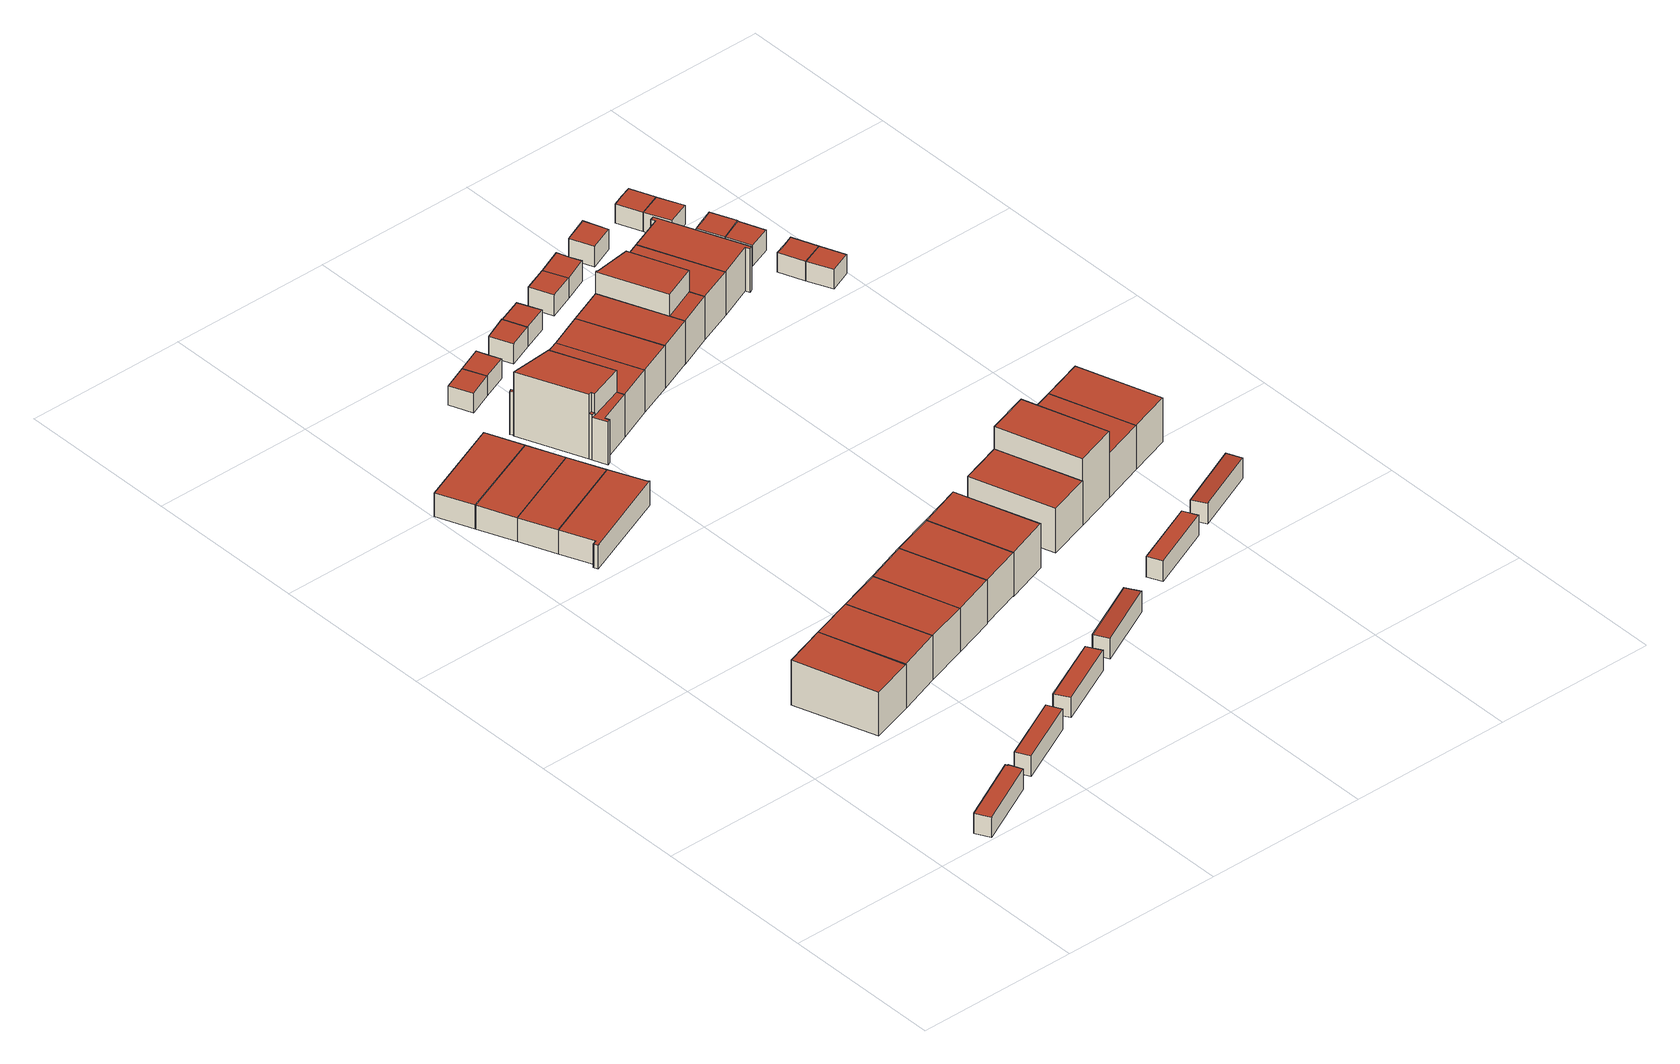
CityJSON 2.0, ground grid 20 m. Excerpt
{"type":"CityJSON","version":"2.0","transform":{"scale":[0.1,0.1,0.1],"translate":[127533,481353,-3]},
"CityObjects":{
"building1":{"type":"Building","attributes":{"b3_dak_type":"multiple horizontal","b3_h_dak_50p":0.15,"b3_h_dak_70p":0.17,"b3_h_dak_max":0.28,"b3_h_dak_min":-0.08,"b3_h_maaiveld":-2.53,"b3_kas_warenhuis":false,"b3_mutatie_ahn3_ahn4":false,"b3_reconstructie_onvolledig":false,"b3_rmse_lod12":0.0483,"b3_rmse_lod13":0.0483,"b3_rmse_lod22":0.0464,"b3_val3dity_lod12":"[]","b3_val3dity_lod13":"[]","b3_val3dity_lod22":"[]","b3_volume_lod12":47.99,"b3_volume_lod13":47.99,"b3_volume_lod22":47.74,"geconstateerd":false,"oorspronkelijkbouwjaar":2004,"status":"Pand in gebruik"},"children":["building1-1"]},
"building1-1":{"type":"BuildingPart","parents":["building1"],"geometry":[{"type":"Solid","lod":"2.2","boundaries":[[[[0,1,2,3,4,5,6]],[[7,0,6,8]],[[8,6,5,9]],[[9,5,4,10]],[[10,4,3,11]],[[11,3,2,12]],[[12,2,1,13]],[[13,1,0,7]],[[13,7,8,9,10,11,12]]]],"semantics":{"surfaces":[{"type":"GroundSurface"},{"type":"WallSurface","on_footprint_edge":true},{"type":"RoofSurface"}],"values":[[0,1,1,1,1,1,1,1,2]]}}]},
"building2":{"type":"Building","attributes":{"b3_dak_type":"multiple horizontal","b3_h_dak_50p":3.4,"b3_h_dak_70p":3.42,"b3_h_dak_max":3.51,"b3_h_dak_min":3.3,"b3_h_maaiveld":-2.36,"b3_kas_warenhuis":false,"b3_mutatie_ahn3_ahn4":false,"b3_reconstructie_onvolledig":false,"b3_rmse_lod12":0.0422,"b3_rmse_lod13":0.0422,"b3_rmse_lod22":0.0177,"b3_val3dity_lod12":"[]","b3_val3dity_lod13":"[]","b3_val3dity_lod22":"[]","b3_volume_lod12":339.89,"b3_volume_lod13":339.89,"b3_volume_lod22":338.62,"geconstateerd":false,"oorspronkelijkbouwjaar":2004,"status":"Pand in gebruik"},"children":["building2-1"]},
"building2-1":{"type":"BuildingPart","parents":["building2"],"geometry":[{"type":"Solid","lod":"2.2","boundaries":[[[[14,15,16,17]],[[18,15,14,19]],[[19,14,17,20]],[[21,16,15,18]],[[20,17,16,21]],[[20,21,18,19]]]],"semantics":{"surfaces":[{"type":"GroundSurface"},{"type":"WallSurface","on_footprint_edge":true},{"type":"RoofSurface"}],"values":[[0,1,1,1,1,2]]}}]},
"building3":{"type":"Building","attributes":{"b3_dak_type":"multiple horizontal","b3_h_dak_50p":0.15,"b3_h_dak_70p":0.17,"b3_h_dak_max":0.29,"b3_h_dak_min":-0.08,"b3_h_maaiveld":-2.55,"b3_kas_warenhuis":false,"b3_mutatie_ahn3_ahn4":false,"b3_reconstructie_onvolledig":false,"b3_rmse_lod12":0.0457,"b3_rmse_lod13":0.0457,"b3_rmse_lod22":0.0445,"b3_val3dity_lod12":"[]","b3_val3dity_lod13":"[]","b3_val3dity_lod22":"[]","b3_volume_lod12":47.67,"b3_volume_lod13":47.67,"b3_volume_lod22":47.49,"geconstateerd":false,"oorspronkelijkbouwjaar":2004,"status":"Pand in gebruik"},"children":["building3-1"]},
"building3-1":{"type":"BuildingPart","parents":["building3"],"geometry":[{"type":"Solid","lod":"2.2","boundaries":[[[[22,23,24,25]],[[26,23,22,27]],[[28,24,23,26]],[[27,22,25,29]],[[29,25,24,28]],[[29,28,26,27]]]],"semantics":{"surfaces":[{"type":"GroundSurface"},{"type":"WallSurface","on_footprint_edge":true},{"type":"RoofSurface"}],"values":[[0,1,1,1,1,2]]}}]},
"building4":{"type":"Building","attributes":{"b3_dak_type":"multiple horizontal","b3_h_dak_50p":3.41,"b3_h_dak_70p":3.43,"b3_h_dak_max":3.55,"b3_h_dak_min":3.32,"b3_h_maaiveld":-2.35,"b3_kas_warenhuis":false,"b3_mutatie_ahn3_ahn4":false,"b3_reconstructie_onvolledig":false,"b3_rmse_lod12":0.0398,"b3_rmse_lod13":0.0398,"b3_rmse_lod22":0.0191,"b3_val3dity_lod12":"[]","b3_val3dity_lod13":"[]","b3_val3dity_lod22":"[]","b3_volume_lod12":340.15,"b3_volume_lod13":340.15,"b3_volume_lod22":339.06,"geconstateerd":false,"oorspronkelijkbouwjaar":2004,"status":"Pand in gebruik"},"children":["building4-1"]},
"building4-1":{"type":"BuildingPart","parents":["building4"],"geometry":[{"type":"Solid","lod":"2.2","boundaries":[[[[30,14,17,31]],[[32,14,30,33]],[[33,30,31,34]],[[20,17,14,32]],[[34,31,17,20]],[[34,20,32,33]]]],"semantics":{"surfaces":[{"type":"GroundSurface"},{"type":"WallSurface","on_footprint_edge":true},{"type":"RoofSurface"}],"values":[[0,1,1,1,1,2]]}}]},
"building5":{"type":"Building","attributes":{"b3_dak_type":"multiple horizontal","b3_h_dak_50p":0.72,"b3_h_dak_70p":0.73,"b3_h_dak_max":0.89,"b3_h_dak_min":0.65,"b3_h_maaiveld":-2.39,"b3_kas_warenhuis":false,"b3_mutatie_ahn3_ahn4":false,"b3_reconstructie_onvolledig":false,"b3_rmse_lod12":0.0274,"b3_rmse_lod13":0.0274,"b3_rmse_lod22":0.0254,"b3_val3dity_lod12":"[]","b3_val3dity_lod13":"[]","b3_val3dity_lod22":"[]","b3_volume_lod12":172.23,"b3_volume_lod13":172.23,"b3_volume_lod22":171.84,"geconstateerd":false,"oorspronkelijkbouwjaar":1974,"status":"Pand in gebruik"},"children":["building5-1"]},
"building5-1":{"type":"BuildingPart","parents":["building5"],"geometry":[{"type":"Solid","lod":"2.2","boundaries":[[[[35,36,37,38]],[[39,36,35,40]],[[40,35,38,41]],[[42,37,36,39]],[[41,38,37,42]],[[41,42,39,40]]]],"semantics":{"surfaces":[{"type":"GroundSurface"},{"type":"WallSurface","on_footprint_edge":true},{"type":"RoofSurface"}],"values":[[0,1,1,1,1,2]]}}]},
"building6":{"type":"Building","attributes":{"b3_dak_type":"multiple horizontal","b3_h_dak_50p":3.4,"b3_h_dak_70p":3.43,"b3_h_dak_max":3.51,"b3_h_dak_min":3.3,"b3_h_maaiveld":-2.36,"b3_kas_warenhuis":false,"b3_mutatie_ahn3_ahn4":false,"b3_reconstructie_onvolledig":false,"b3_rmse_lod12":0.0437,"b3_rmse_lod13":0.0437,"b3_rmse_lod22":0.0191,"b3_val3dity_lod12":"[]","b3_val3dity_lod13":"[]","b3_val3dity_lod22":"[]","b3_volume_lod12":340.06,"b3_volume_lod13":340.06,"b3_volume_lod22":338.79,"geconstateerd":false,"oorspronkelijkbouwjaar":2004,"status":"Pand in gebruik"},"children":["building6-1"]},
"building6-1":{"type":"BuildingPart","parents":["building6"],"geometry":[{"type":"Solid","lod":"2.2","boundaries":[[[[43,30,31,44]],[[33,30,43,45]],[[45,43,44,46]],[[34,31,30,33]],[[46,44,31,34]],[[46,34,33,45]]]],"semantics":{"surfaces":[{"type":"GroundSurface"},{"type":"WallSurface","on_footprint_edge":true},{"type":"RoofSurface"}],"values":[[0,1,1,1,1,2]]}}]},
"building7":{"type":"Building","attributes":{"b3_dak_type":"multiple horizontal","b3_h_dak_50p":0.72,"b3_h_dak_70p":0.74,"b3_h_dak_max":0.93,"b3_h_dak_min":0.65,"b3_h_maaiveld":-2.41,"b3_kas_warenhuis":false,"b3_mutatie_ahn3_ahn4":false,"b3_reconstructie_onvolledig":false,"b3_rmse_lod12":0.0275,"b3_rmse_lod13":0.0275,"b3_rmse_lod22":0.026,"b3_val3dity_lod12":"[]","b3_val3dity_lod13":"[]","b3_val3dity_lod22":"[]","b3_volume_lod12":173.18,"b3_volume_lod13":173.18,"b3_volume_lod22":172.72,"geconstateerd":false,"oorspronkelijkbouwjaar":1974,"status":"Pand in gebruik"},"children":["building7-1"]},
"building7-1":{"type":"BuildingPart","parents":["building7"],"geometry":[{"type":"Solid","lod":"2.2","boundaries":[[[[35,38,47,48]],[[41,38,35,40]],[[49,47,38,41]],[[40,35,48,50]],[[50,48,47,49]],[[50,49,41,40]]]],"semantics":{"surfaces":[{"type":"GroundSurface"},{"type":"WallSurface","on_footprint_edge":true},{"type":"RoofSurface"}],"values":[[0,1,1,1,1,2]]}}]},
"building8":{"type":"Building","attributes":{"b3_dak_type":"multiple horizontal","b3_h_dak_50p":0.71,"b3_h_dak_70p":0.73,"b3_h_dak_max":0.91,"b3_h_dak_min":0.64,"b3_h_maaiveld":-2.41,"b3_kas_warenhuis":false,"b3_mutatie_ahn3_ahn4":false,"b3_reconstructie_onvolledig":false,"b3_rmse_lod12":0.0278,"b3_rmse_lod13":0.0278,"b3_rmse_lod22":0.0264,"b3_val3dity_lod12":"[]","b3_val3dity_lod13":"[]","b3_val3dity_lod22":"[]","b3_volume_lod12":172.92,"b3_volume_lod13":172.92,"b3_volume_lod22":172.49,"geconstateerd":false,"oorspronkelijkbouwjaar":1974,"status":"Pand in gebruik"},"children":["building8-1"]},
"building8-1":{"type":"BuildingPart","parents":["building8"],"geometry":[{"type":"Solid","lod":"2.2","boundaries":[[[[48,47,51,52]],[[49,47,48,50]],[[53,51,47,49]],[[50,48,52,54]],[[54,52,51,53]],[[54,53,49,50]]]],"semantics":{"surfaces":[{"type":"GroundSurface"},{"type":"WallSurface","on_footprint_edge":true},{"type":"RoofSurface"}],"values":[[0,1,1,1,1,2]]}}]},
"building9":{"type":"Building","attributes":{"b3_dak_type":"multiple horizontal","b3_h_dak_50p":0.72,"b3_h_dak_70p":0.74,"b3_h_dak_max":0.96,"b3_h_dak_min":0.55,"b3_h_maaiveld":-2.43,"b3_kas_warenhuis":false,"b3_mutatie_ahn3_ahn4":false,"b3_reconstructie_onvolledig":false,"b3_rmse_lod12":0.0391,"b3_rmse_lod13":0.0391,"b3_rmse_lod22":0.0333,"b3_val3dity_lod12":"[]","b3_val3dity_lod13":"[]","b3_val3dity_lod22":"[]","b3_volume_lod12":177.31,"b3_volume_lod13":177.31,"b3_volume_lod22":176.82,"geconstateerd":false,"oorspronkelijkbouwjaar":1974,"status":"Pand in gebruik"},"children":["building9-1"]},
"building9-1":{"type":"BuildingPart","parents":["building9"],"geometry":[{"type":"Solid","lod":"2.2","boundaries":[[[[55,56,52,51,57,58,59]],[[53,51,52,54]],[[60,57,51,53]],[[61,56,55,62]],[[62,55,59,63]],[[54,52,56,61]],[[63,59,58,64]],[[64,58,57,60]],[[64,60,53,54,61,62,63]]]],"semantics":{"surfaces":[{"type":"GroundSurface"},{"type":"WallSurface","on_footprint_edge":true},{"type":"RoofSurface"}],"values":[[0,1,1,1,1,1,1,1,2]]}}]},
"building10":{"type":"Building","attributes":{"b3_dak_type":"multiple horizontal","b3_h_dak_50p":0.14,"b3_h_dak_70p":0.16,"b3_h_dak_max":0.27,"b3_h_dak_min":-0.06,"b3_h_maaiveld":-2.52,"b3_kas_warenhuis":false,"b3_mutatie_ahn3_ahn4":false,"b3_reconstructie_onvolledig":false,"b3_rmse_lod12":0.0445,"b3_rmse_lod13":0.0445,"b3_rmse_lod22":0.0428,"b3_val3dity_lod12":"[]","b3_val3dity_lod13":"[]","b3_val3dity_lod22":"[]","b3_volume_lod12":46.92,"b3_volume_lod13":46.92,"b3_volume_lod22":46.73,"geconstateerd":false,"oorspronkelijkbouwjaar":2004,"status":"Pand in gebruik"},"children":["building10-1"]},
"building10-1":{"type":"BuildingPart","parents":["building10"],"geometry":[{"type":"Solid","lod":"2.2","boundaries":[[[[65,66,67,68]],[[69,66,65,70]],[[71,67,66,69]],[[70,65,68,72]],[[72,68,67,71]],[[72,71,69,70]]]],"semantics":{"surfaces":[{"type":"GroundSurface"},{"type":"WallSurface","on_footprint_edge":true},{"type":"RoofSurface"}],"values":[[0,1,1,1,1,2]]}}]},
"building11":{"type":"Building","attributes":{"b3_dak_type":"multiple horizontal","b3_h_dak_50p":3.4,"b3_h_dak_70p":3.42,"b3_h_dak_max":3.57,"b3_h_dak_min":3.29,"b3_h_maaiveld":-2.36,"b3_kas_warenhuis":false,"b3_mutatie_ahn3_ahn4":false,"b3_reconstructie_onvolledig":false,"b3_rmse_lod12":0.0416,"b3_rmse_lod13":0.0416,"b3_rmse_lod22":0.0191,"b3_val3dity_lod12":"[]","b3_val3dity_lod13":"[]","b3_val3dity_lod22":"[]","b3_volume_lod12":339.57,"b3_volume_lod13":339.57,"b3_volume_lod22":338.36,"geconstateerd":false,"oorspronkelijkbouwjaar":2004,"status":"Pand in gebruik"},"children":["building11-1"]},
"building11-1":{"type":"BuildingPart","parents":["building11"],"geometry":[{"type":"Solid","lod":"2.2","boundaries":[[[[73,43,44,74]],[[45,43,73,75]],[[75,73,74,76]],[[46,44,43,45]],[[76,74,44,46]],[[76,46,45,75]]]],"semantics":{"surfaces":[{"type":"GroundSurface"},{"type":"WallSurface","on_footprint_edge":true},{"type":"RoofSurface"}],"values":[[0,1,1,1,1,2]]}}]},
"building12":{"type":"Building","attributes":{"b3_dak_type":"multiple horizontal","b3_h_dak_50p":3.4,"b3_h_dak_70p":3.42,"b3_h_dak_max":3.5,"b3_h_dak_min":3.29,"b3_h_maaiveld":-2.35,"b3_kas_warenhuis":false,"b3_mutatie_ahn3_ahn4":false,"b3_reconstructie_onvolledig":false,"b3_rmse_lod12":0.0457,"b3_rmse_lod13":0.0457,"b3_rmse_lod22":0.0186,"b3_val3dity_lod12":"[]","b3_val3dity_lod13":"[]","b3_val3dity_lod22":"[]","b3_volume_lod12":339.36,"b3_volume_lod13":339.36,"b3_volume_lod22":337.99,"geconstateerd":false,"oorspronkelijkbouwjaar":2004,"status":"Pand in gebruik"},"children":["building12-1"]},
"building12-1":{"type":"BuildingPart","parents":["building12"],"geometry":[{"type":"Solid","lod":"2.2","boundaries":[[[[77,78,79,80]],[[75,78,77,81]],[[81,77,80,82]],[[76,79,78,75]],[[82,80,79,76]],[[82,76,75,81]]]],"semantics":{"surfaces":[{"type":"GroundSurface"},{"type":"WallSurface","on_footprint_edge":true},{"type":"RoofSurface"}],"values":[[0,1,1,1,1,2]]}}]},
"building13":{"type":"Building","attributes":{"b3_dak_type":"multiple horizontal","b3_h_dak_50p":0.17,"b3_h_dak_70p":0.18,"b3_h_dak_max":0.45,"b3_h_dak_min":-0.04,"b3_h_maaiveld":-2.41,"b3_kas_warenhuis":false,"b3_mutatie_ahn3_ahn4":false,"b3_reconstructie_onvolledig":false,"b3_rmse_lod12":0.0492,"b3_rmse_lod13":0.0492,"b3_rmse_lod22":0.0449,"b3_val3dity_lod12":"[]","b3_val3dity_lod13":"[]","b3_val3dity_lod22":"[]","b3_volume_lod12":25.6,"b3_volume_lod13":25.6,"b3_volume_lod22":25.58,"geconstateerd":false,"oorspronkelijkbouwjaar":1974,"status":"Pand in gebruik"},"children":["building13-1"]},
"building13-1":{"type":"BuildingPart","parents":["building13"],"geometry":[{"type":"Solid","lod":"2.2","boundaries":[[[[83,84,85,86]],[[87,84,83,88]],[[88,83,86,89]],[[90,85,84,87]],[[89,86,85,90]],[[89,90,87,88]]]],"semantics":{"surfaces":[{"type":"GroundSurface"},{"type":"WallSurface","on_footprint_edge":true},{"type":"RoofSurface"}],"values":[[0,1,1,1,1,2]]}}]},
"building14":{"type":"Building","attributes":{"b3_dak_type":"multiple horizontal","b3_h_dak_50p":6.02,"b3_h_dak_70p":6.03,"b3_h_dak_max":6.2,"b3_h_dak_min":3.11,"b3_h_maaiveld":-2.39,"b3_kas_warenhuis":false,"b3_mutatie_ahn3_ahn4":false,"b3_reconstructie_onvolledig":false,"b3_rmse_lod12":1.36,"b3_rmse_lod13":1.36,"b3_rmse_lod22":0.121,"b3_val3dity_lod12":"[]","b3_val3dity_lod13":"[]","b3_val3dity_lod22":"[]","b3_volume_lod12":441.16,"b3_volume_lod13":441.16,"b3_volume_lod22":412.2,"geconstateerd":false,"oorspronkelijkbouwjaar":1974,"status":"Pand in gebruik"},"children":["building14-1"]},
"building14-1":{"type":"BuildingPart","parents":["building14"],"geometry":[{"type":"Solid","lod":"2.2","boundaries":[[[[91,92,93,94,95,96,97,98,99,100,101,102,103,104]],[[105,102,101,106]],[[107,103,102,105]],[[108,92,91,109]],[[110,93,92,108]],[[111,112,99,98,113]],[[114,100,99,112]],[[106,101,100,114]],[[115,95,94,116]],[[117,118,112,111]],[[116,94,93,110]],[[119,96,95,115]],[[120,97,96,119,121]],[[122,120,123,124]],[[121,119,125,126]],[[127,126,125,109,128]],[[128,109,91,104,118,117]],[[113,98,97,120,122]],[[118,104,103,107]],[[124,123,126,127]],[[109,125,119,115,116,110,108]],[[126,123,120,121]],[[118,107,105,106,114,112]],[[124,127,128,117,111,113,122]]]],"semantics":{"surfaces":[{"type":"GroundSurface"},{"type":"WallSurface","on_footprint_edge":true},{"type":"WallSurface","on_footprint_edge":false},{"type":"RoofSurface"}],"values":[[0,1,1,1,1,1,1,1,1,2,1,1,1,2,2,2,1,1,1,2,3,3,3,3]]}}]},
"building15":{"type":"Building","attributes":{"b3_dak_type":"multiple horizontal","b3_h_dak_50p":0.15,"b3_h_dak_70p":0.17,"b3_h_dak_max":0.34,"b3_h_dak_min":-0.09,"b3_h_maaiveld":-2.5,"b3_kas_warenhuis":false,"b3_mutatie_ahn3_ahn4":false,"b3_reconstructie_onvolledig":false,"b3_rmse_lod12":0.0509,"b3_rmse_lod13":0.0509,"b3_rmse_lod22":0.0474,"b3_val3dity_lod12":"[]","b3_val3dity_lod13":"[]","b3_val3dity_lod22":"[]","b3_volume_lod12":46.58,"b3_volume_lod13":46.58,"b3_volume_lod22":46.4,"geconstateerd":false,"oorspronkelijkbouwjaar":2004,"status":"Pand in gebruik"},"children":["building15-1"]},
"building15-1":{"type":"BuildingPart","parents":["building15"],"geometry":[{"type":"Solid","lod":"2.2","boundaries":[[[[129,130,131,132]],[[133,130,129,134]],[[134,129,132,135]],[[135,132,131,136]],[[136,131,130,133]],[[136,133,134,135]]]],"semantics":{"surfaces":[{"type":"GroundSurface"},{"type":"WallSurface","on_footprint_edge":true},{"type":"RoofSurface"}],"values":[[0,1,1,1,1,2]]}}]},
"building16":{"type":"Building","attributes":{"b3_dak_type":"multiple horizontal","b3_h_dak_50p":0.17,"b3_h_dak_70p":0.18,"b3_h_dak_max":0.22,"b3_h_dak_min":-0.09,"b3_h_maaiveld":-2.37,"b3_kas_warenhuis":false,"b3_mutatie_ahn3_ahn4":false,"b3_reconstructie_onvolledig":false,"b3_rmse_lod12":0.0318,"b3_rmse_lod13":0.0318,"b3_rmse_lod22":0.0299,"b3_val3dity_lod12":"[]","b3_val3dity_lod13":"[]","b3_val3dity_lod22":"[]","b3_volume_lod12":25.19,"b3_volume_lod13":25.19,"b3_volume_lod22":25.09,"geconstateerd":false,"oorspronkelijkbouwjaar":1974,"status":"Pand in gebruik"},"children":["building16-1"]},
"building16-1":{"type":"BuildingPart","parents":["building16"],"geometry":[{"type":"Solid","lod":"2.2","boundaries":[[[[83,86,137,138,139]],[[89,86,83,88]],[[140,137,86,89]],[[141,138,137,140]],[[88,83,139,142]],[[142,139,138,141]],[[142,141,140,89,88]]]],"semantics":{"surfaces":[{"type":"GroundSurface"},{"type":"WallSurface","on_footprint_edge":true},{"type":"RoofSurface"}],"values":[[0,1,1,1,1,1,2]]}}]},
"building17":{"type":"Building","attributes":{"b3_dak_type":"multiple horizontal","b3_h_dak_50p":3.41,"b3_h_dak_70p":3.44,"b3_h_dak_max":3.53,"b3_h_dak_min":3.31,"b3_h_maaiveld":-2.45,"b3_kas_warenhuis":false,"b3_mutatie_ahn3_ahn4":false,"b3_reconstructie_onvolledig":false,"b3_rmse_lod12":0.0464,"b3_rmse_lod13":0.0464,"b3_rmse_lod22":0.0216,"b3_val3dity_lod12":"[]","b3_val3dity_lod13":"[]","b3_val3dity_lod22":"[]","b3_volume_lod12":345.13,"b3_volume_lod13":345.13,"b3_volume_lod22":343.77,"geconstateerd":false,"oorspronkelijkbouwjaar":2004,"status":"Pand in gebruik"},"children":["building17-1"]},
"building17-1":{"type":"BuildingPart","parents":["building17"],"geometry":[{"type":"Solid","lod":"2.2","boundaries":[[[[143,144,145,146]],[[81,144,143,147]],[[147,143,146,148]],[[82,145,144,81]],[[148,146,145,82]],[[148,82,81,147]]]],"semantics":{"surfaces":[{"type":"GroundSurface"},{"type":"WallSurface","on_footprint_edge":true},{"type":"RoofSurface"}],"values":[[0,1,1,1,1,2]]}}]},
"building18":{"type":"Building","attributes":{"b3_dak_type":"multiple horizontal","b3_h_dak_50p":3.23,"b3_h_dak_70p":3.25,"b3_h_dak_max":3.36,"b3_h_dak_min":3.14,"b3_h_maaiveld":-2.4,"b3_kas_warenhuis":false,"b3_mutatie_ahn3_ahn4":false,"b3_reconstructie_onvolledig":false,"b3_rmse_lod12":0.0366,"b3_rmse_lod13":0.0366,"b3_rmse_lod22":0.0304,"b3_val3dity_lod12":"[]","b3_val3dity_lod13":"[]","b3_val3dity_lod22":"[]","b3_volume_lod12":277.68,"b3_volume_lod13":277.68,"b3_volume_lod22":276.79,"geconstateerd":false,"oorspronkelijkbouwjaar":1974,"status":"Pand in gebruik"},"children":["building18-1"]},
"building18-1":{"type":"BuildingPart","parents":["building18"],"geometry":[{"type":"Solid","lod":"2.2","boundaries":[[[[103,149,150,92]],[[151,149,103,152]],[[153,150,149,151]],[[152,103,92,108]],[[108,92,150,153]],[[108,153,151,152]]]],"semantics":{"surfaces":[{"type":"GroundSurface"},{"type":"WallSurface","on_footprint_edge":true},{"type":"RoofSurface"}],"values":[[0,1,1,1,1,2]]}}]},
"building19":{"type":"Building","attributes":{"b3_dak_type":"multiple horizontal","b3_h_dak_50p":0.16,"b3_h_dak_70p":0.17,"b3_h_dak_max":0.25,"b3_h_dak_min":-0.1,"b3_h_maaiveld":-2.36,"b3_kas_warenhuis":false,"b3_mutatie_ahn3_ahn4":false,"b3_reconstructie_onvolledig":false,"b3_rmse_lod12":0.0312,"b3_rmse_lod13":0.0312,"b3_rmse_lod22":0.0299,"b3_val3dity_lod12":"[]","b3_val3dity_lod13":"[]","b3_val3dity_lod22":"[]","b3_volume_lod12":25.05,"b3_volume_lod13":25.05,"b3_volume_lod22":24.98,"geconstateerd":false,"oorspronkelijkbouwjaar":1974,"status":"Pand in gebruik"},"children":["building19-1"]},
"building19-1":{"type":"BuildingPart","parents":["building19"],"geometry":[{"type":"Solid","lod":"2.2","boundaries":[[[[154,155,156,157]],[[158,155,154,159]],[[160,156,155,158]],[[159,154,157,161]],[[161,157,156,160]],[[161,160,158,159]]]],"semantics":{"surfaces":[{"type":"GroundSurface"},{"type":"WallSurface","on_footprint_edge":true},{"type":"RoofSurface"}],"values":[[0,1,1,1,1,2]]}}]},
"building20":{"type":"Building","attributes":{"b3_dak_type":"multiple horizontal","b3_h_dak_50p":3.2,"b3_h_dak_70p":3.21,"b3_h_dak_max":3.32,"b3_h_dak_min":3.13,"b3_h_maaiveld":-2.43,"b3_kas_warenhuis":false,"b3_mutatie_ahn3_ahn4":false,"b3_reconstructie_onvolledig":false,"b3_rmse_lod12":0.0253,"b3_rmse_lod13":0.0253,"b3_rmse_lod22":0.0234,"b3_val3dity_lod12":"[]","b3_val3dity_lod13":"[]","b3_val3dity_lod22":"[]","b3_volume_lod12":276.59,"b3_volume_lod13":276.59,"b3_volume_lod22":276.15,"geconstateerd":false,"oorspronkelijkbouwjaar":1974,"status":"Pand in gebruik"},"children":["building20-1"]},
"building20-1":{"type":"BuildingPart","parents":["building20"],"geometry":[{"type":"Solid","lod":"2.2","boundaries":[[[[149,162,163,150]],[[164,162,149,151]],[[165,163,162,164]],[[151,149,150,153]],[[153,150,163,165]],[[153,165,164,151]]]],"semantics":{"surfaces":[{"type":"GroundSurface"},{"type":"WallSurface","on_footprint_edge":true},{"type":"RoofSurface"}],"values":[[0,1,1,1,1,2]]}}]},
"building21":{"type":"Building","attributes":{"b3_dak_type":"multiple horizontal","b3_h_dak_50p":0.16,"b3_h_dak_70p":0.17,"b3_h_dak_max":0.24,"b3_h_dak_min":-0.01,"b3_h_maaiveld":-2.4,"b3_kas_warenhuis":false,"b3_mutatie_ahn3_ahn4":false,"b3_reconstructie_onvolledig":false,"b3_rmse_lod12":0.0273,"b3_rmse_lod13":0.0273,"b3_rmse_lod22":0.0255,"b3_val3dity_lod12":"[]","b3_val3dity_lod13":"[]","b3_val3dity_lod22":"[]","b3_volume_lod12":25.41,"b3_volume_lod13":25.41,"b3_volume_lod22":25.33,"geconstateerd":false,"oorspronkelijkbouwjaar":1974,"status":"Pand in gebruik"},"children":["building21-1"]},
"building21-1":{"type":"BuildingPart","parents":["building21"],"geometry":[{"type":"Solid","lod":"2.2","boundaries":[[[[166,156,155,167]],[[160,156,166,168]],[[168,166,167,169]],[[170,155,156,160]],[[169,167,155,170]],[[169,170,160,168]]]],"semantics":{"surfaces":[{"type":"GroundSurface"},{"type":"WallSurface","on_footprint_edge":true},{"type":"RoofSurface"}],"values":[[0,1,1,1,1,2]]}}]},
"building22":{"type":"Building","attributes":{"b3_dak_type":"multiple horizontal","b3_h_dak_50p":3.44,"b3_h_dak_70p":3.46,"b3_h_dak_max":3.68,"b3_h_dak_min":3.31,"b3_h_maaiveld":-2.45,"b3_kas_warenhuis":false,"b3_mutatie_ahn3_ahn4":false,"b3_reconstructie_onvolledig":false,"b3_rmse_lod12":0.0456,"b3_rmse_lod13":0.0456,"b3_rmse_lod22":0.0261,"b3_val3dity_lod12":"[]","b3_val3dity_lod13":"[]","b3_val3dity_lod22":"[]","b3_volume_lod12":344.35,"b3_volume_lod13":344.35,"b3_volume_lod22":343.27,"geconstateerd":false,"oorspronkelijkbouwjaar":2004,"status":"Pand in gebruik"},"children":["building22-1"]},
"building22-1":{"type":"BuildingPart","parents":["building22"],"geometry":[{"type":"Solid","lod":"2.2","boundaries":[[[[171,172,173,174]],[[175,172,171,176]],[[176,171,174,177]],[[178,173,172,175]],[[177,174,173,178]],[[177,178,175,176]]]],"semantics":{"surfaces":[{"type":"GroundSurface"},{"type":"WallSurface","on_footprint_edge":true},{"type":"RoofSurface"}],"values":[[0,1,1,1,1,2]]}}]},
"building23":{"type":"Building","attributes":{"b3_dak_type":"multiple horizontal","b3_h_dak_50p":3.22,"b3_h_dak_70p":3.24,"b3_h_dak_max":6.14,"b3_h_dak_min":3.14,"b3_h_maaiveld":-2.43,"b3_kas_warenhuis":false,"b3_mutatie_ahn3_ahn4":false,"b3_reconstructie_onvolledig":false,"b3_rmse_lod12":0.461,"b3_rmse_lod13":0.461,"b3_rmse_lod22":0.463,"b3_val3dity_lod12":"[]","b3_val3dity_lod13":"[]","b3_val3dity_lod22":"[]","b3_volume_lod12":278.34,"b3_volume_lod13":278.34,"b3_volume_lod22":277.64,"geconstateerd":false,"oorspronkelijkbouwjaar":1974,"status":"Pand in gebruik"},"children":["building23-1"]},
"building23-1":{"type":"BuildingPart","parents":["building23"],"geometry":[{"type":"Solid","lod":"2.2","boundaries":[[[[162,179,180,163]],[[181,179,162,164]],[[182,180,179,181]],[[164,162,163,165]],[[165,163,180,182]],[[165,182,181,164]]]],"semantics":{"surfaces":[{"type":"GroundSurface"},{"type":"WallSurface","on_footprint_edge":true},{"type":"RoofSurface"}],"values":[[0,1,1,1,1,2]]}}]},
"building24":{"type":"Building","attributes":{"b3_dak_type":"multiple horizontal","b3_h_dak_50p":0.15,"b3_h_dak_70p":0.17,"b3_h_dak_max":0.28,"b3_h_dak_min":-0.05,"b3_h_maaiveld":-2.52,"b3_kas_warenhuis":false,"b3_mutatie_ahn3_ahn4":false,"b3_reconstructie_onvolledig":false,"b3_rmse_lod12":0.039,"b3_rmse_lod13":0.039,"b3_rmse_lod22":0.0366,"b3_val3dity_lod12":"[]","b3_val3dity_lod13":"[]","b3_val3dity_lod22":"[]","b3_volume_lod12":47.21,"b3_volume_lod13":47.21,"b3_volume_lod22":46.98,"geconstateerd":false,"oorspronkelijkbouwjaar":2004,"status":"Pand in gebruik"},"children":["building24-1"]},
"building24-1":{"type":"BuildingPart","parents":["building24"],"geometry":[{"type":"Solid","lod":"2.2","boundaries":[[[[183,184,185,186]],[[187,184,183,188]],[[188,183,186,189]],[[190,185,184,187]],[[189,186,185,190]],[[189,190,187,188]]]],"semantics":{"surfaces":[{"type":"GroundSurface"},{"type":"WallSurface","on_footprint_edge":true},{"type":"RoofSurface"}],"values":[[0,1,1,1,1,2]]}}]},
"building25":{"type":"Building","attributes":{"b3_dak_type":"multiple horizontal","b3_h_dak_50p":6.33,"b3_h_dak_70p":6.35,"b3_h_dak_max":6.62,"b3_h_dak_min":3.46,"b3_h_maaiveld":-2.37,"b3_kas_warenhuis":false,"b3_mutatie_ahn3_ahn4":false,"b3_reconstructie_onvolledig":false,"b3_rmse_lod12":0.459,"b3_rmse_lod13":0.459,"b3_rmse_lod22":0.463,"b3_val3dity_lod12":"[]","b3_val3dity_lod13":"[]","b3_val3dity_lod22":"[]","b3_volume_lod12":508.54,"b3_volume_lod13":508.54,"b3_volume_lod22":507.9,"geconstateerd":false,"oorspronkelijkbouwjaar":2004,"status":"Pand in gebruik"},"children":["building25-1"]},
"building25-1":{"type":"BuildingPart","parents":["building25"],"geometry":[{"type":"Solid","lod":"2.2","boundaries":[[[[191,171,174,192]],[[193,171,191,194]],[[194,191,192,195]],[[196,174,171,193]],[[195,192,174,196]],[[195,196,193,194]]]],"semantics":{"surfaces":[{"type":"GroundSurface"},{"type":"WallSurface","on_footprint_edge":true},{"type":"RoofSurface"}],"values":[[0,1,1,1,1,2]]}}]},
"building26":{"type":"Building","attributes":{"b3_dak_type":"multiple horizontal","b3_h_dak_50p":0.17,"b3_h_dak_70p":0.18,"b3_h_dak_max":0.25,"b3_h_dak_min":0.01,"b3_h_maaiveld":-2.5,"b3_kas_warenhuis":false,"b3_mutatie_ahn3_ahn4":false,"b3_reconstructie_onvolledig":false,"b3_rmse_lod12":0.0299,"b3_rmse_lod13":0.0299,"b3_rmse_lod22":0.0291,"b3_val3dity_lod12":"[]","b3_val3dity_lod13":"[]","b3_val3dity_lod22":"[]","b3_volume_lod12":26.42,"b3_volume_lod13":26.42,"b3_volume_lod22":26.35,"geconstateerd":false,"oorspronkelijkbouwjaar":1974,"status":"Pand in gebruik"},"children":["building26-1"]},
"building26-1":{"type":"BuildingPart","parents":["building26"],"geometry":[{"type":"Solid","lod":"2.2","boundaries":[[[[197,198,199,200]],[[201,198,197,202]],[[203,199,198,201]],[[202,197,200,204]],[[204,200,199,203]],[[204,203,201,202]]]],"semantics":{"surfaces":[{"type":"GroundSurface"},{"type":"WallSurface","on_footprint_edge":true},{"type":"RoofSurface"}],"values":[[0,1,1,1,1,2]]}}]},
"building27":{"type":"Building","attributes":{"b3_dak_type":"multiple horizontal","b3_h_dak_50p":6.02,"b3_h_dak_70p":6.03,"b3_h_dak_max":6.16,"b3_h_dak_min":3.11,"b3_h_maaiveld":-2.53,"b3_kas_warenhuis":false,"b3_mutatie_ahn3_ahn4":false,"b3_reconstructie_onvolledig":false,"b3_rmse_lod12":1.42,"b3_rmse_lod13":1.42,"b3_rmse_lod22":0.0906,"b3_val3dity_lod12":"[]","b3_val3dity_lod13":"[]","b3_val3dity_lod22":"[]","b3_volume_lod12":419.35,"b3_volume_lod13":419.35,"b3_volume_lod22":386.23,"geconstateerd":false,"oorspronkelijkbouwjaar":1974,"status":"Pand in gebruik"},"children":["building27-1"]},
"building27-1":{"type":"BuildingPart","parents":["building27"],"geometry":[{"type":"Solid","lod":"2.2","boundaries":[[[[205,206,207,208,209,210,211,212]],[[213,214,206,205,215,216]],[[217,218,214,213]],[[218,209,208,182]],[[219,210,209,218,217]],[[220,221,211,210,219]],[[222,212,211,221]],[[182,208,207,223]],[[223,207,206,214]],[[215,205,212,222]],[[216,215,224,225]],[[225,224,221,220]],[[223,214,218,182]],[[221,224,215,222]],[[225,220,219,217,213,216]]]],"semantics":{"surfaces":[{"type":"GroundSurface"},{"type":"WallSurface","on_footprint_edge":true},{"type":"WallSurface","on_footprint_edge":false},{"type":"RoofSurface"}],"values":[[0,1,2,1,1,1,1,1,1,1,2,2,3,3,3]]}}]},
"building28":{"type":"Building","attributes":{"b3_dak_type":"multiple horizontal","b3_h_dak_50p":0.17,"b3_h_dak_70p":0.19,"b3_h_dak_max":0.36,"b3_h_dak_min":0.13,"b3_h_maaiveld":-2.53,"b3_kas_warenhuis":false,"b3_mutatie_ahn3_ahn4":false,"b3_reconstructie_onvolledig":false,"b3_rmse_lod12":0.0383,"b3_rmse_lod13":0.0383,"b3_rmse_lod22":0.0344,"b3_val3dity_lod12":"[]","b3_val3dity_lod13":"[]","b3_val3dity_lod22":"[]","b3_volume_lod12":26.87,"b3_volume_lod13":26.87,"b3_volume_lod22":26.88,"geconstateerd":false,"oorspronkelijkbouwjaar":1974,"status":"Pand in gebruik"},"children":["building28-1"]},
"building28-1":{"type":"BuildingPart","parents":["building28"],"geometry":[{"type":"Solid","lod":"2.2","boundaries":[[[[199,198,226,227,228]],[[201,198,199,229]],[[230,226,198,201]],[[231,227,226,230]],[[229,199,228,232]],[[232,228,227,231]],[[232,231,230,201,229]]]],"semantics":{"surfaces":[{"type":"GroundSurface"},{"type":"WallSurface","on_footprint_edge":true},{"type":"RoofSurface"}],"values":[[0,1,1,1,1,1,2]]}}]},
"building29":{"type":"Building","attributes":{"b3_dak_type":"multiple horizontal","b3_h_dak_50p":3.41,"b3_h_dak_70p":3.42,"b3_h_dak_max":3.53,"b3_h_dak_min":3.27,"b3_h_maaiveld":-2.36,"b3_kas_warenhuis":false,"b3_mutatie_ahn3_ahn4":false,"b3_reconstructie_onvolledig":false,"b3_rmse_lod12":0.0342,"b3_rmse_lod13":0.0342,"b3_rmse_lod22":0.0242,"b3_val3dity_lod12":"[]","b3_val3dity_lod13":"[]","b3_val3dity_lod22":"[]","b3_volume_lod12":337.36,"b3_volume_lod13":337.36,"b3_volume_lod22":336.78,"geconstateerd":false,"oorspronkelijkbouwjaar":2004,"status":"Pand in gebruik"},"children":["building29-1"]},
"building29-1":{"type":"BuildingPart","parents":["building29"],"geometry":[{"type":"Solid","lod":"2.2","boundaries":[[[[233,191,192,234]],[[235,191,233,236]],[[236,233,234,237]],[[238,192,191,235]],[[237,234,192,238]],[[237,238,235,236]]]],"semantics":{"surfaces":[{"type":"GroundSurface"},{"type":"WallSurface","on_footprint_edge":true},{"type":"RoofSurface"}],"values":[[0,1,1,1,1,2]]}}]},
"building30":{"type":"Building","attributes":{"b3_dak_type":"multiple horizontal","b3_h_dak_50p":3.22,"b3_h_dak_70p":3.23,"b3_h_dak_max":3.33,"b3_h_dak_min":3.15,"b3_h_maaiveld":-2.54,"b3_kas_warenhuis":false,"b3_mutatie_ahn3_ahn4":false,"b3_reconstructie_onvolledig":false,"b3_rmse_lod12":0.0282,"b3_rmse_lod13":0.0282,"b3_rmse_lod22":0.0241,"b3_val3dity_lod12":"[]","b3_val3dity_lod13":"[]","b3_val3dity_lod22":"[]","b3_volume_lod12":282.74,"b3_volume_lod13":282.74,"b3_volume_lod22":282.19,"geconstateerd":false,"oorspronkelijkbouwjaar":1974,"status":"Pand in gebruik"},"children":["building30-1"]},
"building30-1":{"type":"BuildingPart","parents":["building30"],"geometry":[{"type":"Solid","lod":"2.2","boundaries":[[[[212,239,240,207]],[[241,239,212,222]],[[242,240,239,241]],[[222,212,207,223]],[[223,207,240,242]],[[223,242,241,222]]]],"semantics":{"surfaces":[{"type":"GroundSurface"},{"type":"WallSurface","on_footprint_edge":true},{"type":"RoofSurface"}],"values":[[0,1,1,1,1,2]]}}]},
"building31":{"type":"Building","attributes":{"b3_dak_type":"multiple horizontal","b3_h_dak_50p":0.15,"b3_h_dak_70p":0.17,"b3_h_dak_max":0.29,"b3_h_dak_min":-0.06,"b3_h_maaiveld":-2.54,"b3_kas_warenhuis":false,"b3_mutatie_ahn3_ahn4":false,"b3_reconstructie_onvolledig":false,"b3_rmse_lod12":0.0483,"b3_rmse_lod13":0.0483,"b3_rmse_lod22":0.0458,"b3_val3dity_lod12":"[]","b3_val3dity_lod13":"[]","b3_val3dity_lod22":"[]","b3_volume_lod12":46.99,"b3_volume_lod13":46.99,"b3_volume_lod22":46.76,"geconstateerd":false,"oorspronkelijkbouwjaar":2004,"status":"Pand in gebruik"},"children":["building31-1"]},
"building31-1":{"type":"BuildingPart","parents":["building31"],"geometry":[{"type":"Solid","lod":"2.2","boundaries":[[[[243,244,245,246]],[[247,244,243,248]],[[248,243,246,249]],[[250,245,244,247]],[[249,246,245,250]],[[249,250,247,248]]]],"semantics":{"surfaces":[{"type":"GroundSurface"},{"type":"WallSurface","on_footprint_edge":true},{"type":"RoofSurface"}],"values":[[0,1,1,1,1,2]]}}]},
"building32":{"type":"Building","attributes":{"b3_dak_type":"multiple horizontal","b3_h_dak_50p":0.16,"b3_h_dak_70p":0.17,"b3_h_dak_max":0.25,"b3_h_dak_min":-0.01,"b3_h_maaiveld":-2.47,"b3_kas_warenhuis":false,"b3_mutatie_ahn3_ahn4":false,"b3_reconstructie_onvolledig":false,"b3_rmse_lod12":0.0368,"b3_rmse_lod13":0.0368,"b3_rmse_lod22":0.0338,"b3_val3dity_lod12":"[]","b3_val3dity_lod13":"[]","b3_val3dity_lod22":"[]","b3_volume_lod12":26.51,"b3_volume_lod13":26.51,"b3_volume_lod22":26.39,"geconstateerd":false,"oorspronkelijkbouwjaar":1974,"status":"Pand in gebruik"},"children":["building32-1"]},
"building32-1":{"type":"BuildingPart","parents":["building32"],"geometry":[{"type":"Solid","lod":"2.2","boundaries":[[[[251,252,253,254]],[[255,252,251,256]],[[257,253,252,255]],[[256,251,254,258]],[[258,254,253,257]],[[258,257,255,256]]]],"semantics":{"surfaces":[{"type":"GroundSurface"},{"type":"WallSurface","on_footprint_edge":true},{"type":"RoofSurface"}],"values":[[0,1,1,1,1,2]]}}]},
"building33":{"type":"Building","attributes":{"b3_dak_type":"multiple horizontal","b3_h_dak_50p":3.2,"b3_h_dak_70p":3.21,"b3_h_dak_max":3.35,"b3_h_dak_min":3.13,"b3_h_maaiveld":-2.52,"b3_kas_warenhuis":false,"b3_mutatie_ahn3_ahn4":false,"b3_reconstructie_onvolledig":false,"b3_rmse_lod12":0.0308,"b3_rmse_lod13":0.0308,"b3_rmse_lod22":0.0298,"b3_val3dity_lod12":"[]","b3_val3dity_lod13":"[]","b3_val3dity_lod22":"[]","b3_volume_lod12":304.54,"b3_volume_lod13":304.54,"b3_volume_lod22":304.18,"geconstateerd":false,"oorspronkelijkbouwjaar":1974,"status":"Pand in gebruik"},"children":["building33-1"]},
"building33-1":{"type":"BuildingPart","parents":["building33"],"geometry":[{"type":"Solid","lod":"2.2","boundaries":[[[[259,260,261,262,240,239,263,264,265]],[[266,260,259,267]],[[268,264,263,269]],[[270,265,264,268]],[[267,259,265,270]],[[269,263,239,241]],[[241,239,240,242]],[[242,240,262,271]],[[272,261,260,266]],[[271,262,261,272]],[[271,272,266,267,270,268,269,241,242]]]],"semantics":{"surfaces":[{"type":"GroundSurface"},{"type":"WallSurface","on_footprint_edge":true},{"type":"RoofSurface"}],"values":[[0,1,1,1,1,1,1,1,1,1,2]]}}]},
"building34":{"type":"Building","attributes":{"b3_dak_type":"multiple horizontal","b3_h_dak_50p":3.42,"b3_h_dak_70p":3.44,"b3_h_dak_max":3.53,"b3_h_dak_min":3.33,"b3_h_maaiveld":-2.37,"b3_kas_warenhuis":false,"b3_mutatie_ahn3_ahn4":false,"b3_reconstructie_onvolledig":false,"b3_rmse_lod12":0.0374,"b3_rmse_lod13":0.0374,"b3_rmse_lod22":0.0192,"b3_val3dity_lod12":"[]","b3_val3dity_lod13":"[]","b3_val3dity_lod22":"[]","b3_volume_lod12":338.29,"b3_volume_lod13":338.29,"b3_volume_lod22":337.35,"geconstateerd":false,"oorspronkelijkbouwjaar":2004,"status":"Pand in gebruik"},"children":["building34-1"]},
"building34-1":{"type":"BuildingPart","parents":["building34"],"geometry":[{"type":"Solid","lod":"2.2","boundaries":[[[[273,233,234,274]],[[236,233,273,275]],[[275,273,274,276]],[[237,234,233,236]],[[276,274,234,237]],[[276,237,236,275]]]],"semantics":{"surfaces":[{"type":"GroundSurface"},{"type":"WallSurface","on_footprint_edge":true},{"type":"RoofSurface"}],"values":[[0,1,1,1,1,2]]}}]},
"building35":{"type":"Building","attributes":{"b3_dak_type":"multiple horizontal","b3_h_dak_50p":0.14,"b3_h_dak_70p":0.15,"b3_h_dak_max":0.2,"b3_h_dak_min":-0.08,"b3_h_maaiveld":-2.37,"b3_kas_warenhuis":false,"b3_mutatie_ahn3_ahn4":false,"b3_reconstructie_onvolledig":false,"b3_rmse_lod12":0.0339,"b3_rmse_lod13":0.0339,"b3_rmse_lod22":0.0316,"b3_val3dity_lod12":"[]","b3_val3dity_lod13":"[]","b3_val3dity_lod22":"[]","b3_volume_lod12":24.85,"b3_volume_lod13":24.85,"b3_volume_lod22":24.73,"geconstateerd":false,"oorspronkelijkbouwjaar":1974,"status":"Pand in gebruik"},"children":["building35-1"]},
"building35-1":{"type":"BuildingPart","parents":["building35"],"geometry":[{"type":"Solid","lod":"2.2","boundaries":[[[[277,278,279,280,281]],[[282,278,277,283]],[[284,279,278,282]],[[285,280,279,284]],[[283,277,281,286]],[[286,281,280,285]],[[286,285,284,282,283]]]],"semantics":{"surfaces":[{"type":"GroundSurface"},{"type":"WallSurface","on_footprint_edge":true},{"type":"RoofSurface"}],"values":[[0,1,1,1,1,1,2]]}}]},
"building36":{"type":"Building","attributes":{"b3_dak_type":"multiple horizontal","b3_h_dak_50p":0.14,"b3_h_dak_70p":0.15,"b3_h_dak_max":0.28,"b3_h_dak_min":-0.02,"b3_h_maaiveld":-2.45,"b3_kas_warenhuis":false,"b3_mutatie_ahn3_ahn4":false,"b3_reconstructie_onvolledig":false,"b3_rmse_lod12":0.03,"b3_rmse_lod13":0.03,"b3_rmse_lod22":0.0283,"b3_val3dity_lod12":"[]","b3_val3dity_lod13":"[]","b3_val3dity_lod22":"[]","b3_volume_lod12":25.66,"b3_volume_lod13":25.66,"b3_volume_lod22":25.59,"geconstateerd":false,"oorspronkelijkbouwjaar":1974,"status":"Pand in gebruik"},"children":["building36-1"]},
"building36-1":{"type":"BuildingPart","parents":["building36"],"geometry":[{"type":"Solid","lod":"2.2","boundaries":[[[[287,288,278,277]],[[289,288,287,290]],[[290,287,277,283]],[[282,278,288,289]],[[283,277,278,282]],[[283,282,289,290]]]],"semantics":{"surfaces":[{"type":"GroundSurface"},{"type":"WallSurface","on_footprint_edge":true},{"type":"RoofSurface"}],"values":[[0,1,1,1,1,2]]}}]},
"building37":{"type":"Building","attributes":{"b3_dak_type":"multiple horizontal","b3_h_dak_50p":0.15,"b3_h_dak_70p":0.17,"b3_h_dak_max":0.39,"b3_h_dak_min":0.09,"b3_h_maaiveld":-2.58,"b3_kas_warenhuis":false,"b3_mutatie_ahn3_ahn4":false,"b3_reconstructie_onvolledig":false,"b3_rmse_lod12":0.0596,"b3_rmse_lod13":0.0596,"b3_rmse_lod22":0.042,"b3_val3dity_lod12":"[]","b3_val3dity_lod13":"[]","b3_val3dity_lod22":"[]","b3_volume_lod12":27.21,"b3_volume_lod13":27.21,"b3_volume_lod22":27.14,"geconstateerd":false,"oorspronkelijkbouwjaar":1974,"status":"Pand in gebruik"},"children":["building37-1"]},
"building37-1":{"type":"BuildingPart","parents":["building37"],"geometry":[{"type":"Solid","lod":"2.2","boundaries":[[[[291,292,293,294,295]],[[296,292,291,297]],[[298,293,292,296]],[[299,294,293,298]],[[297,291,295,300]],[[300,295,294,299]],[[300,299,298,296,297]]]],"semantics":{"surfaces":[{"type":"GroundSurface"},{"type":"WallSurface","on_footprint_edge":true},{"type":"RoofSurface"}],"values":[[0,1,1,1,1,1,2]]}}]},
"building38":{"type":"Building","attributes":{"b3_dak_type":"multiple horizontal","b3_h_dak_50p":0.14,"b3_h_dak_70p":0.14,"b3_h_dak_max":0.21,"b3_h_dak_min":0.09,"b3_h_maaiveld":-2.56,"b3_kas_warenhuis":false,"b3_mutatie_ahn3_ahn4":false,"b3_reconstructie_onvolledig":false,"b3_rmse_lod12":0.0214,"b3_rmse_lod13":0.0214,"b3_rmse_lod22":0.0203,"b3_val3dity_lod12":"[]","b3_val3dity_lod13":"[]","b3_val3dity_lod22":"[]","b3_volume_lod12":26.62,"b3_volume_lod13":26.62,"b3_volume_lod22":26.56,"geconstateerd":false,"oorspronkelijkbouwjaar":1974,"status":"Pand in gebruik"},"children":["building38-1"]},
"building38-1":{"type":"BuildingPart","parents":["building38"],"geometry":[{"type":"Solid","lod":"2.2","boundaries":[[[[301,302,292,291]],[[303,302,301,304]],[[304,301,291,305]],[[296,292,302,303]],[[305,291,292,296]],[[305,296,303,304]]]],"semantics":{"surfaces":[{"type":"GroundSurface"},{"type":"WallSurface","on_footprint_edge":true},{"type":"RoofSurface"}],"values":[[0,1,1,1,1,2]]}}]},
"building39":{"type":"Building","attributes":{"b3_dak_type":"multiple horizontal","b3_h_dak_50p":0.12,"b3_h_dak_70p":0.13,"b3_h_dak_max":0.17,"b3_h_dak_min":-0.09,"b3_h_maaiveld":-2.42,"b3_kas_warenhuis":false,"b3_mutatie_ahn3_ahn4":false,"b3_reconstructie_onvolledig":false,"b3_rmse_lod12":0.0279,"b3_rmse_lod13":0.0279,"b3_rmse_lod22":0.025,"b3_val3dity_lod12":"[]","b3_val3dity_lod13":"[]","b3_val3dity_lod22":"[]","b3_volume_lod12":25.15,"b3_volume_lod13":25.15,"b3_volume_lod22":25.05,"geconstateerd":false,"oorspronkelijkbouwjaar":1974,"status":"Pand in gebruik"},"children":["building39-1"]},
"building39-1":{"type":"BuildingPart","parents":["building39"],"geometry":[{"type":"Solid","lod":"2.2","boundaries":[[[[306,307,308,309,310]],[[311,307,306,312]],[[313,308,307,311]],[[314,309,308,313]],[[312,306,310,315]],[[315,310,309,314]],[[315,314,313,311,312]]]],"semantics":{"surfaces":[{"type":"GroundSurface"},{"type":"WallSurface","on_footprint_edge":true},{"type":"RoofSurface"}],"values":[[0,1,1,1,1,1,2]]}}]},
"building40":{"type":"Building","attributes":{"b3_dak_type":"multiple horizontal","b3_h_dak_50p":0.09,"b3_h_dak_70p":0.1,"b3_h_dak_max":0.2,"b3_h_dak_min":0.04,"b3_h_maaiveld":-2.44,"b3_kas_warenhuis":false,"b3_mutatie_ahn3_ahn4":false,"b3_reconstructie_onvolledig":false,"b3_rmse_lod12":0.0212,"b3_rmse_lod13":0.0212,"b3_rmse_lod22":0.0199,"b3_val3dity_lod12":"[]","b3_val3dity_lod13":"[]","b3_val3dity_lod22":"[]","b3_volume_lod12":25.04,"b3_volume_lod13":25.04,"b3_volume_lod22":24.99,"geconstateerd":false,"oorspronkelijkbouwjaar":1974,"status":"Pand in gebruik"},"children":["building40-1"]},
"building40-1":{"type":"BuildingPart","parents":["building40"],"geometry":[{"type":"Solid","lod":"2.2","boundaries":[[[[316,317,307,306]],[[318,317,316,319]],[[319,316,306,312]],[[311,307,317,318]],[[312,306,307,311]],[[312,311,318,319]]]],"semantics":{"surfaces":[{"type":"GroundSurface"},{"type":"WallSurface","on_footprint_edge":true},{"type":"RoofSurface"}],"values":[[0,1,1,1,1,2]]}}]}
},
"vertices":[
[62,20,5],[141,60,5],[142,57,5],[143,58,5],[150,42,5],[71,2,5],[62,19,5],[62,20,31],[62,19,31],[71,2,31],[150,42,32],[143,58,32],[142,57,32],[141,60,32],
[150,226,6],[97,209,6],[64,309,6],[117,327,6],[97,209,63],[150,226,63],[117,327,65],[64,309,65],
[241,110,5],[249,92,5],[171,53,5],[162,70,5],[249,92,32],[241,110,31],[171,53,32],[162,70,32],
[203,244,6],[170,344,6],[150,226,64],[203,244,64],[170,344,65],
[18,753,6],[0,797,6],[107,841,6],[125,796,6],[0,797,37],[18,753,37],[125,796,37],[107,841,37],
[256,261,6],[223,361,6],[256,261,63],[223,361,65],
[143,752,6],[36,708,6],[143,752,37],[36,708,37],
[161,708,6],[54,664,6],[161,708,37],[54,664,37],
[66,622,6],[71,624,6],[178,667,6],[180,663,6],[68,617,6],[178,667,38],[71,624,37],[66,622,37],[68,617,37],[180,663,38],
[338,158,5],[347,140,5],[269,102,5],[259,119,5],[347,140,32],[338,158,31],[269,102,31],[259,119,31],
[309,279,6],[275,379,6],[309,279,63],[275,379,65],
[361,296,7],[309,279,7],[275,379,7],[328,396,7],[361,296,63],[328,396,65],
[178,916,6],[148,903,6],[137,931,6],[167,943,6],[148,903,32],[178,916,32],[167,943,32],[137,931,31],
[235,777,6],[238,768,6],[196,751,6],[198,746,6],[194,744,6],[187,761,6],[186,765,6],[153,846,6],[155,846,6],[152,851,6],[155,853,6],[157,848,6],[199,865,6],[205,850,6],[157,848,63],[155,853,62],[199,865,62],[238,768,62],[235,777,62],[196,751,62],[155,846,90],[155,846,63],[153,846,90],[152,851,62],[194,744,62],[198,746,62],[205,850,90],[205,850,63],[187,761,62],[186,765,65],[187,761,65],[186,765,90],[190,766,65],[190,766,90],[191,762,62],[191,762,65],[191,762,90],[235,777,90],
[357,168,5],[435,207,5],[444,189,5],[366,150,5],[435,207,31],[357,168,31],[366,150,32],[444,189,32],
[198,956,6],[203,942,6],[209,928,6],[198,956,32],[203,942,32],[209,928,32],
[414,314,6],[361,296,6],[328,396,6],[381,414,6],[414,314,64],[381,414,65],
[243,882,6],[282,786,6],[243,882,62],[199,865,63],[282,786,62],
[224,966,6],[254,979,6],[265,951,6],[235,939,6],[254,979,32],[224,966,32],[265,951,32],[235,939,32],
[286,900,6],[325,803,6],[286,900,62],[325,803,62],
[296,963,6],[285,991,6],[296,963,32],[285,991,31],[254,979,31],
[495,340,6],[443,323,6],[410,424,6],[462,441,6],[443,323,64],[495,340,64],[462,441,65],[410,424,65],
[330,918,6],[369,821,6],[330,918,62],[369,821,62],
[495,213,5],[487,231,5],[567,266,5],[575,248,5],[487,231,32],[495,213,32],[575,248,32],[567,266,31],
[547,357,6],[514,458,6],[495,340,93],[547,357,93],[514,458,94],[462,441,94],
[311,1002,5],[341,1014,5],[353,986,5],[322,974,5],[341,1014,32],[311,1002,32],[353,986,32],[322,974,32],
[378,924,5],[405,856,5],[412,839,5],[369,821,5],[362,838,5],[330,918,5],[332,919,5],[373,935,5],[405,856,90],[405,856,62],[378,924,63],[378,924,90],[362,838,90],[362,838,62],[330,918,90],[332,919,90],[332,919,61],[373,935,62],[412,839,62],[333,918,61],[333,918,90],
[372,1027,5],[377,1013,5],[383,999,5],[353,986,31],[372,1027,32],[377,1013,32],[383,999,32],
[600,375,6],[567,475,6],[547,357,64],[600,375,64],[567,475,65],[514,458,65],
[417,953,5],[456,856,5],[417,953,62],[456,856,62],
[595,257,5],[586,274,5],[667,310,5],[674,291,5],[586,274,31],[595,257,32],[674,291,32],[667,310,31],
[398,1037,5],[429,1050,5],[440,1022,5],[409,1009,5],[429,1050,32],[398,1037,32],[440,1022,31],[409,1009,32],
[462,977,5],[505,871,5],[501,869,5],[499,874,5],[459,970,5],[457,975,5],[459,976,5],[505,871,62],[462,977,62],[457,975,62],[459,970,62],[459,976,62],[499,874,62],[501,869,62],
[652,392,6],[619,492,6],[652,392,64],[619,492,65],
[514,1031,6],[486,1020,6],[474,1050,6],[488,1056,6],[502,1061,6],[486,1020,31],[514,1031,31],[474,1050,31],[488,1056,31],[502,1061,31],
[527,1000,6],[499,989,6],[499,989,32],[527,1000,31],
[550,944,4],[522,932,4],[509,963,4],[523,968,4],[537,974,4],[522,932,31],[550,944,32],[509,963,31],[523,968,32],[537,974,32],
[562,913,4],[534,902,4],[534,902,31],[562,913,31],[550,944,31],
[585,856,6],[557,845,6],[545,876,6],[559,881,6],[573,887,6],[557,845,31],[585,856,31],[545,876,31],[559,881,31],[573,887,31],
[597,826,6],[570,815,6],[570,815,31],[597,826,31]
]}
